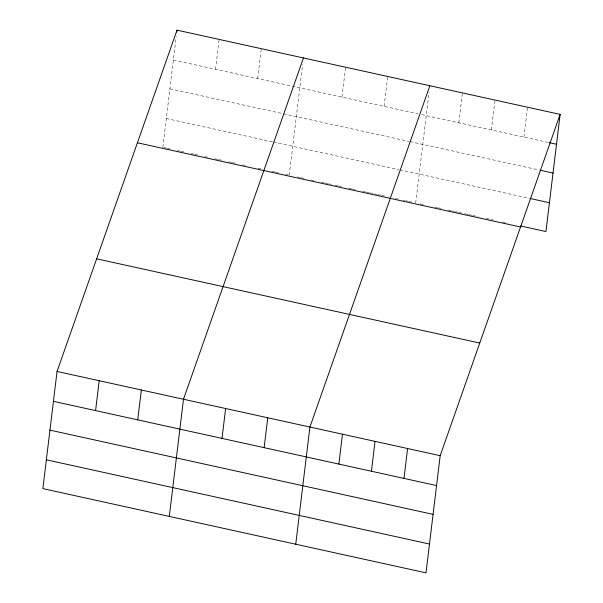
<?xml version="1.0" encoding="UTF-8"?>
<svg xmlns="http://www.w3.org/2000/svg" width="603" height="603" viewBox="0 0 603 603"><rect width="100%" height="100%" fill="white"/><g stroke="black" fill="none" stroke-linecap="round" stroke-linejoin="round"><path stroke-width="0.45" stroke-dasharray="3.02 2.26" d="M162.825 147.313L176.212 36.685M215.535 69.292L219.145 39.414M257.677 78.556L261.295 48.685M289.259 175.111L302.646 64.483M341.961 97.091L345.579 67.212M384.103 106.354L387.721 76.475M415.686 202.91L429.072 92.282M458.815 122.778L462.426 92.9M491.377 129.939L494.995 100.06M523.947 137.1L527.557 107.221M173.393 60.029L418.007 113.809M421.67 114.608L548.368 142.466M169.903 88.829L282.588 113.605M283.508 113.809L409.022 141.404M409.934 141.607L539.451 170.076M166.315 118.505L272.586 141.871M273.506 142.074L399.013 169.669M399.932 169.873L529.532 198.364M163.745 147.516L166.488 148.119M167.408 148.323L170.159 148.926M177.486 150.539L180.237 151.142M181.149 151.338L183.9 151.948M191.226 153.554L193.978 154.164M194.89 154.36L197.641 154.963M204.967 156.576L207.718 157.179M215.045 158.793L217.796 159.396M218.716 159.599L221.459 160.202M228.793 161.815L231.537 162.418M232.457 162.622L235.2 163.225M242.534 164.838L245.278 165.441M258.107 168.26L260.858 168.863M271.847 171.282L274.599 171.885M275.511 172.089L278.262 172.692M285.588 174.305L288.34 174.908M297.505 176.92L300.249 177.523M301.168 177.727L303.912 178.33M311.246 179.943L313.99 180.546M321.324 182.159L324.067 182.762M324.987 182.965L327.738 183.568M328.65 183.772L331.401 184.375M335.064 185.181L337.816 185.784M338.728 185.988L341.479 186.591M348.805 188.204L351.557 188.807M352.469 189.01L355.22 189.613M362.546 191.226L365.297 191.829M366.217 192.025L368.961 192.636M369.88 192.832L372.624 193.442M374.455 193.842L377.207 194.445M378.126 194.648L380.87 195.251M381.789 195.455L384.533 196.058M395.53 198.477L398.281 199.08M402.857 200.083L404.688 200.49M405.608 200.693L408.359 201.296M409.271 201.492L412.022 202.103M420.208 203.897L423.826 204.696M434.68 207.085L437.394 207.681M438.298 207.877L441.012 208.472M448.248 210.063L450.961 210.666M451.873 210.862L454.587 211.457M455.491 211.653L458.205 212.256M459.109 212.452L464.536 213.643M465.441 213.846L468.154 214.442M469.059 214.638L471.772 215.233M472.677 215.437L478.104 216.628M486.244 218.422L493.48 220.012M502.525 222.002L507.952 223.193"/><path stroke-width="0.9" d="M57.051 371.456L42.873 488.618L425.997 572.85L440.175 455.687L560.127 114.382L177.003 30.15L57.051 371.456L440.175 455.687M95.583 410.598L99.194 380.719M176.777 32.019L177.003 30.15M137.725 419.861L141.343 389.983M169.307 516.417L183.485 399.254L303.437 57.948M222.01 438.396L225.628 408.517M264.152 447.66L267.77 417.781M295.734 544.207L309.912 427.052L429.864 85.747M338.863 464.084L342.474 434.205M371.425 471.245L375.043 441.366M403.995 478.405L407.605 448.526M560.127 114.382L545.949 231.544L520.615 225.974M549.273 142.67L556.509 144.26M540.356 170.28L553.026 173.061M530.436 198.56L549.431 202.744M137.424 142.783L520.54 227.014M96.638 258.823L479.754 343.054M53.441 401.334L436.557 485.566M49.951 430.135L433.075 514.367M46.363 459.81L429.479 544.042"/></g></svg>
